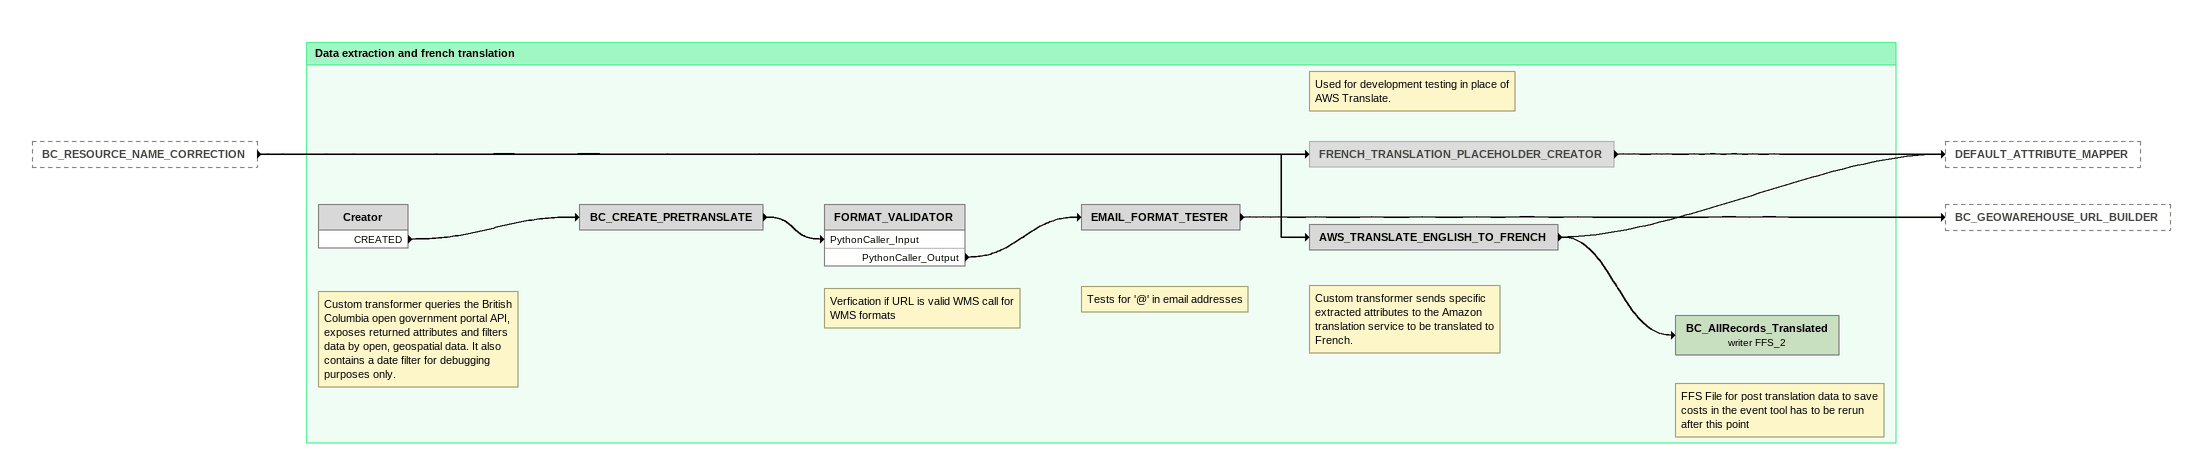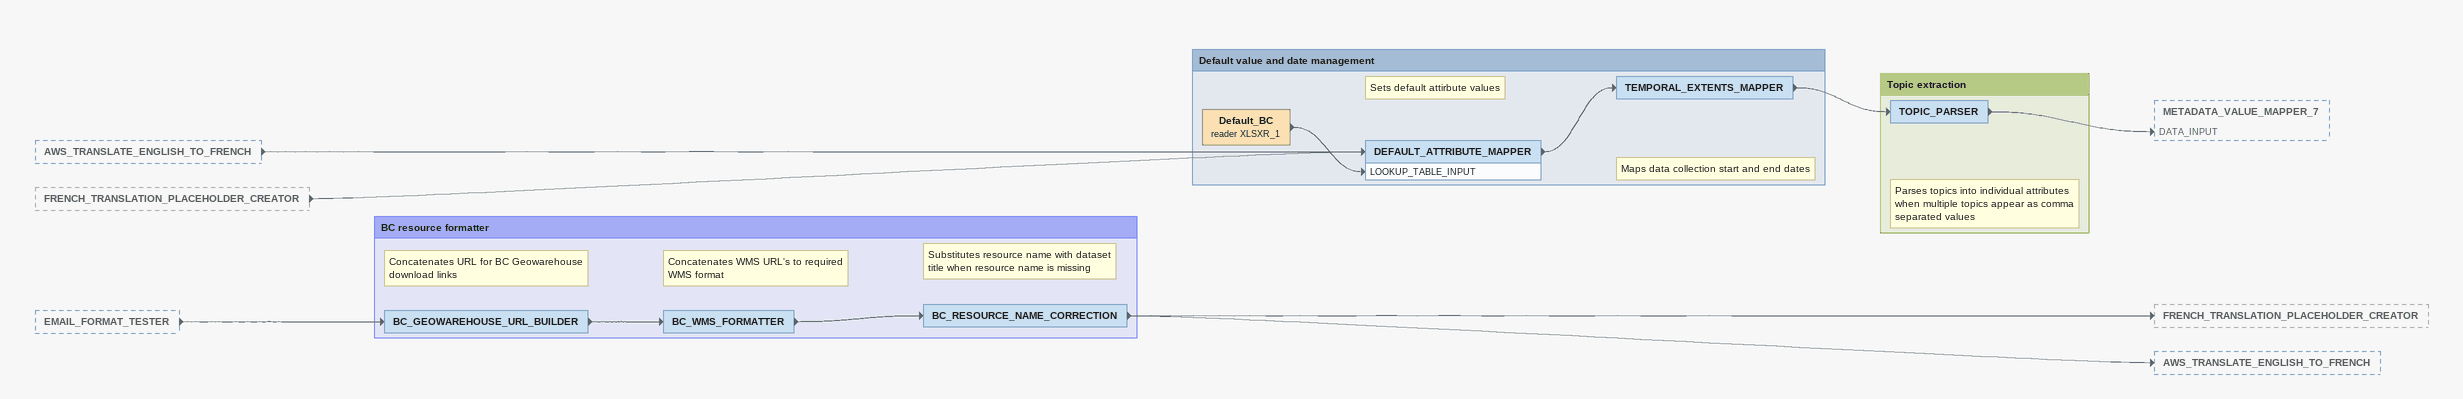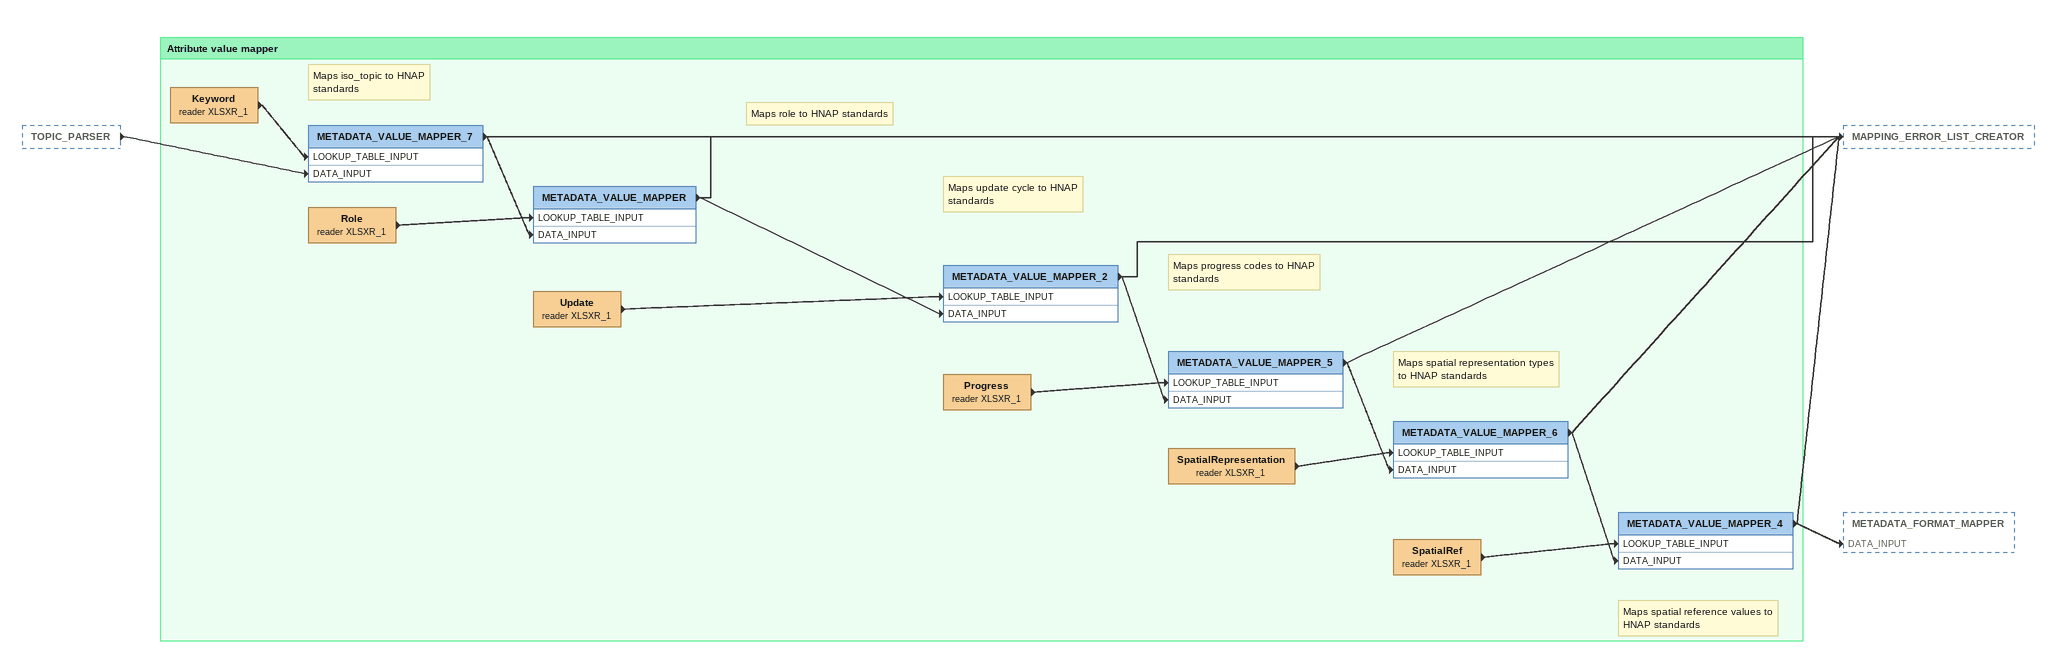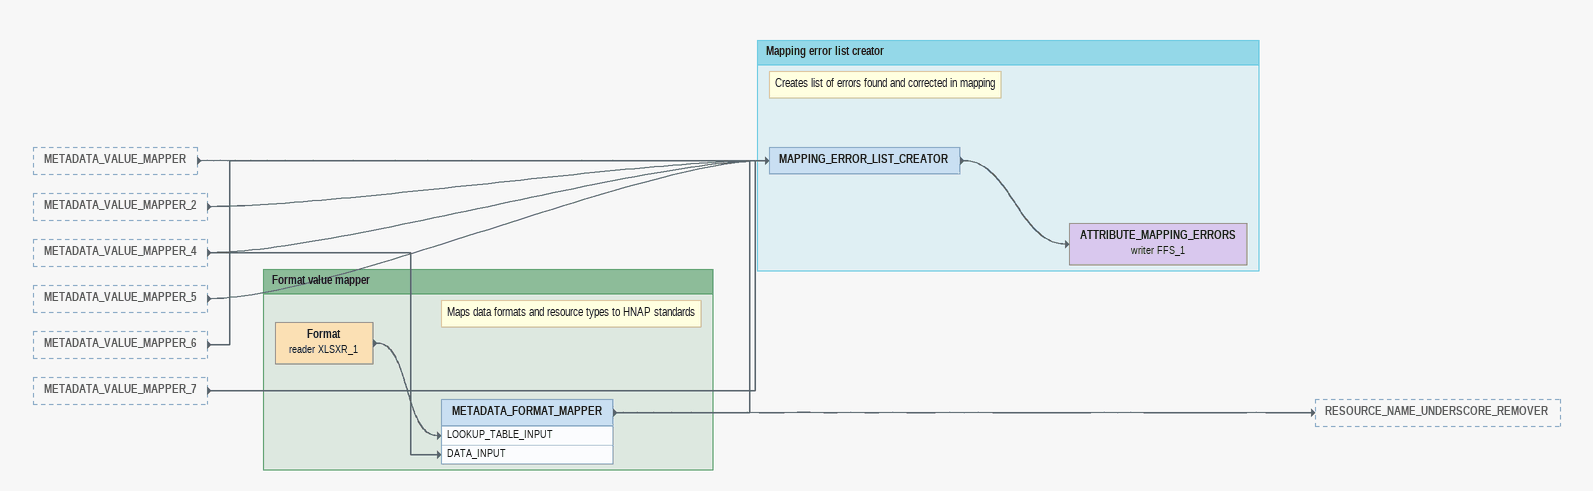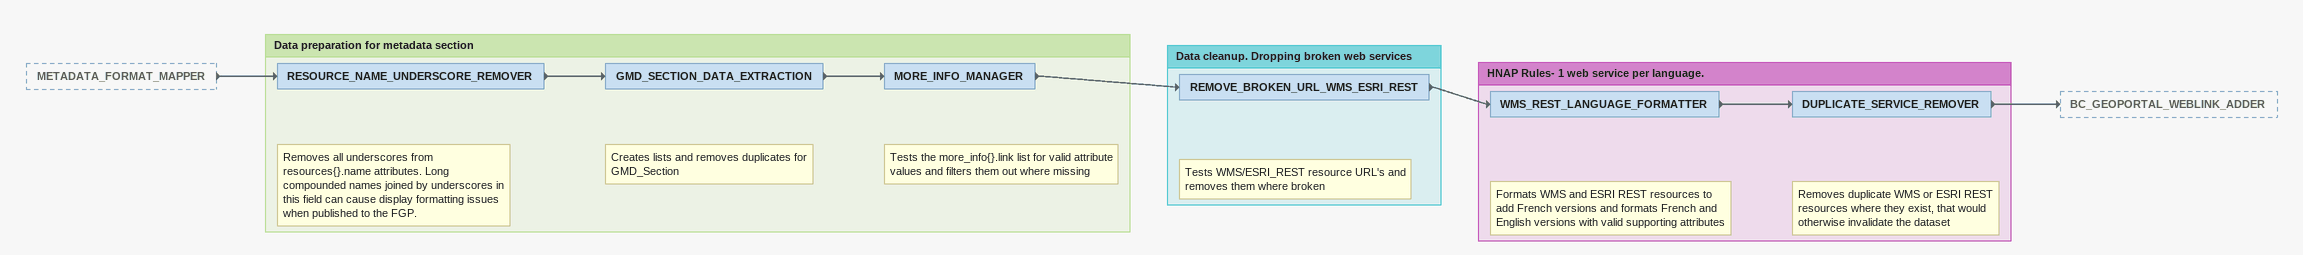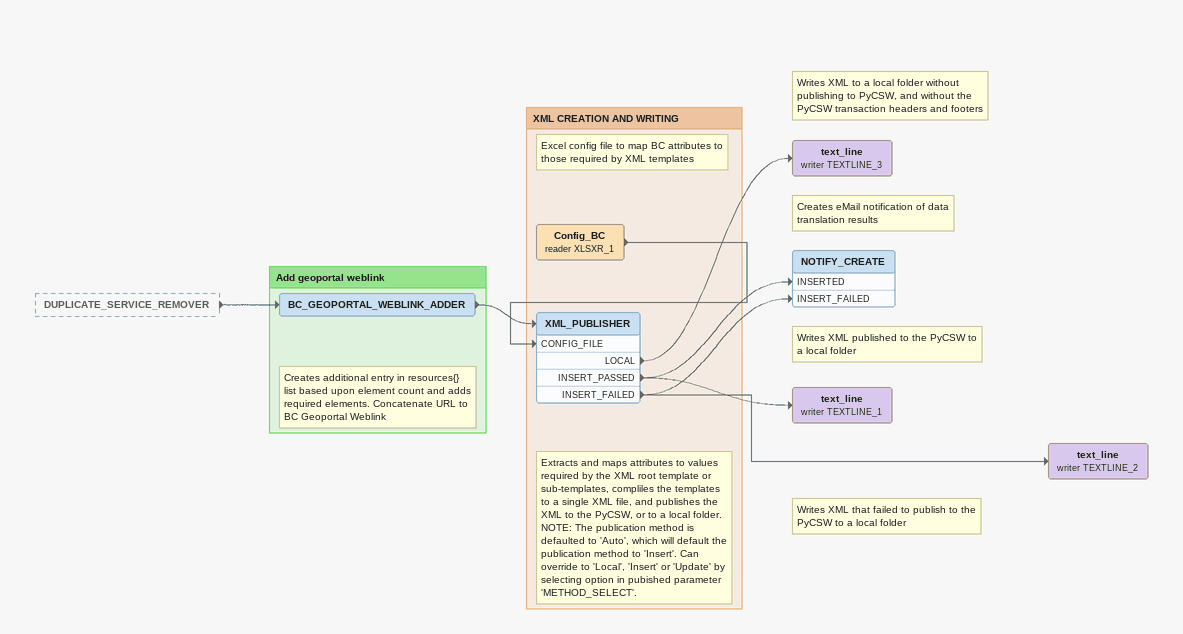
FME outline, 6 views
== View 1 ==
BC_RESOURCE_NAME_CORRECTION [outside]
    -> FRENCH_TRANSLATION_PLACEHOLDER_CREATOR
    -> AWS_TRANSLATE_ENGLISH_TO_FRENCH

Bookmark: Data extraction and french translation
Creator
    CREATED -> BC_CREATE_PRETRANSLATE
Note: Custom transformer queries the British Columbia open government portal API, exposes returned attributes and filters data by open, geospatial data. It also contains a date filter for debugging purposes only.
BC_CREATE_PRETRANSLATE
    -> FORMAT_VALIDATOR [PythonCaller_Input]
Note: Verfication if URL is valid WMS call for WMS formats
FORMAT_VALIDATOR
    PythonCaller_Output -> EMAIL_FORMAT_TESTER
Note: Tests for '@' in email addresses
EMAIL_FORMAT_TESTER
    -> BC_GEOWAREHOUSE_URL_BUILDER
Note: Used for development testing in place of AWS Translate.
FRENCH_TRANSLATION_PLACEHOLDER_CREATOR [off]
    -> DEFAULT_ATTRIBUTE_MAPPER
Note: Custom transformer sends specific extracted attributes to the Amazon translation service to be translated to French.
AWS_TRANSLATE_ENGLISH_TO_FRENCH
    -> BC_AllRecords_Translated (writer FFS_2)
    -> DEFAULT_ATTRIBUTE_MAPPER
Note: FFS File for post translation data to save costs in the event tool has to be rerun after this point
BC_AllRecords_Translated (writer FFS_2)

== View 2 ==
AWS_TRANSLATE_ENGLISH_TO_FRENCH [outside]
    -> DEFAULT_ATTRIBUTE_MAPPER
FRENCH_TRANSLATION_PLACEHOLDER_CREATOR [outside]
    -> DEFAULT_ATTRIBUTE_MAPPER
EMAIL_FORMAT_TESTER [outside]
    -> BC_GEOWAREHOUSE_URL_BUILDER

Bookmark: BC resource formatter
Note: Concatenates URL for BC Geowarehouse download links
BC_GEOWAREHOUSE_URL_BUILDER
    -> BC_WMS_FORMATTER
Note: Concatenates WMS URL's to required WMS format
BC_WMS_FORMATTER
    -> BC_RESOURCE_NAME_CORRECTION
Note: Substitutes resource name with dataset title when resource name is missing
BC_RESOURCE_NAME_CORRECTION
    -> FRENCH_TRANSLATION_PLACEHOLDER_CREATOR
    -> AWS_TRANSLATE_ENGLISH_TO_FRENCH

Bookmark: Default value and date management
Default_BC (reader XLSXR_1)
    -> DEFAULT_ATTRIBUTE_MAPPER [LOOKUP_TABLE_INPUT]
Note: Sets default attirbute values
DEFAULT_ATTRIBUTE_MAPPER
    -> TEMPORAL_EXTENTS_MAPPER
Note: Maps data collection start and end dates
TEMPORAL_EXTENTS_MAPPER
    -> TOPIC_PARSER

Bookmark: Topic extraction
Note: Parses topics into individual attributes when multiple topics appear as comma separated values
TOPIC_PARSER
    -> METADATA_VALUE_MAPPER_7 [DATA_INPUT]

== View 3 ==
TOPIC_PARSER [outside]
    -> METADATA_VALUE_MAPPER_7 [DATA_INPUT]

Bookmark: Attribute value mapper
Keyword (reader XLSXR_1)
    -> METADATA_VALUE_MAPPER_7 [LOOKUP_TABLE_INPUT]
Note: Maps iso_topic to HNAP standards
METADATA_VALUE_MAPPER_7
    -> METADATA_VALUE_MAPPER [DATA_INPUT]
    -> MAPPING_ERROR_LIST_CREATOR
Role (reader XLSXR_1)
    -> METADATA_VALUE_MAPPER [LOOKUP_TABLE_INPUT]
Note: Maps role to HNAP standards
METADATA_VALUE_MAPPER
    -> METADATA_VALUE_MAPPER_2 [DATA_INPUT]
    -> MAPPING_ERROR_LIST_CREATOR
Update (reader XLSXR_1)
    -> METADATA_VALUE_MAPPER_2 [LOOKUP_TABLE_INPUT]
Note: Maps update cycle to HNAP standards
METADATA_VALUE_MAPPER_2
    -> METADATA_VALUE_MAPPER_5 [DATA_INPUT]
    -> MAPPING_ERROR_LIST_CREATOR
Progress (reader XLSXR_1)
    -> METADATA_VALUE_MAPPER_5 [LOOKUP_TABLE_INPUT]
Note: Maps progress codes to HNAP standards
METADATA_VALUE_MAPPER_5
    -> METADATA_VALUE_MAPPER_6 [DATA_INPUT]
    -> MAPPING_ERROR_LIST_CREATOR
SpatialRepresentation (reader XLSXR_1)
    -> METADATA_VALUE_MAPPER_6 [LOOKUP_TABLE_INPUT]
Note: Maps spatial representation types to HNAP standards
METADATA_VALUE_MAPPER_6
    -> METADATA_VALUE_MAPPER_4 [DATA_INPUT]
    -> MAPPING_ERROR_LIST_CREATOR
SpatialRef (reader XLSXR_1)
    -> METADATA_VALUE_MAPPER_4 [LOOKUP_TABLE_INPUT]
Note: Maps spatial reference values to HNAP standards
METADATA_VALUE_MAPPER_4
    -> METADATA_FORMAT_MAPPER [DATA_INPUT]
    -> MAPPING_ERROR_LIST_CREATOR

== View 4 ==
METADATA_VALUE_MAPPER [outside]
    -> MAPPING_ERROR_LIST_CREATOR
METADATA_VALUE_MAPPER_2 [outside]
    -> MAPPING_ERROR_LIST_CREATOR
METADATA_VALUE_MAPPER_4 [outside]
    -> METADATA_FORMAT_MAPPER [DATA_INPUT]
    -> MAPPING_ERROR_LIST_CREATOR
METADATA_VALUE_MAPPER_5 [outside]
    -> MAPPING_ERROR_LIST_CREATOR
METADATA_VALUE_MAPPER_6 [outside]
    -> MAPPING_ERROR_LIST_CREATOR
METADATA_VALUE_MAPPER_7 [outside]
    -> MAPPING_ERROR_LIST_CREATOR

Bookmark: Format value mapper
Format (reader XLSXR_1)
    -> METADATA_FORMAT_MAPPER [LOOKUP_TABLE_INPUT]
Note: Maps data formats and resource types to HNAP standards
METADATA_FORMAT_MAPPER
    -> RESOURCE_NAME_UNDERSCORE_REMOVER
    -> MAPPING_ERROR_LIST_CREATOR

Bookmark: Mapping error list creator
Note: Creates list of errors found and corrected in mapping
MAPPING_ERROR_LIST_CREATOR
    -> ATTRIBUTE_MAPPING_ERRORS (writer FFS_1)
ATTRIBUTE_MAPPING_ERRORS (writer FFS_1)

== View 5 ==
METADATA_FORMAT_MAPPER [outside]
    -> RESOURCE_NAME_UNDERSCORE_REMOVER

Bookmark: Data preparation for metadata section
Note: Removes all underscores from resources{}.name attributes. Long compounded names joined by underscores in this field can cause display formatting issues when published to the FGP.
RESOURCE_NAME_UNDERSCORE_REMOVER
    -> GMD_SECTION_DATA_EXTRACTION
Note: Creates lists and removes duplicates for GMD_Section
GMD_SECTION_DATA_EXTRACTION
    -> MORE_INFO_MANAGER
Note: Tests the more_info{}.link list for valid attribute values and filters them out where missing
MORE_INFO_MANAGER
    -> REMOVE_BROKEN_URL_WMS_ESRI_REST

Bookmark: Data cleanup. Dropping broken web services
Note: Tests WMS/ESRI_REST resource URL's and removes them where broken
REMOVE_BROKEN_URL_WMS_ESRI_REST
    -> WMS_REST_LANGUAGE_FORMATTER

Bookmark: HNAP Rules- 1 web service per language.
Note: Formats WMS and ESRI REST resources to add French versions and formats French and English versions with valid supporting attributes
WMS_REST_LANGUAGE_FORMATTER
    -> DUPLICATE_SERVICE_REMOVER
Note: Removes duplicate WMS or ESRI REST resources where they exist, that would otherwise invalidate the dataset
DUPLICATE_SERVICE_REMOVER
    -> BC_GEOPORTAL_WEBLINK_ADDER

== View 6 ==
DUPLICATE_SERVICE_REMOVER [outside]
    -> BC_GEOPORTAL_WEBLINK_ADDER
Note: Writes XML to a local folder without publishing to PyCSW, and without the PyCSW transaction headers and footers
text_line (writer TEXTLINE_3)
Note: Creates eMail notification of data translation results
NOTIFY_CREATE
Note: Writes XML published to the PyCSW to a local folder
text_line (writer TEXTLINE_1)
Note: Writes XML that failed to publish to the PyCSW to a local folder
text_line (writer TEXTLINE_2)

Bookmark: Add geoportal weblink
Note: Creates additional entry in resources{} list based upon element count and adds required elements. Concatenate URL to BC Geoportal Weblink
BC_GEOPORTAL_WEBLINK_ADDER
    -> XML_PUBLISHER

Bookmark: XML CREATION AND WRITING
Note: Excel config file to map BC attributes to those required by XML templates
Config_BC (reader XLSXR_1)
    -> XML_PUBLISHER [CONFIG_FILE]
Note: Extracts and maps attributes to values required by the XML root template or sub-templates, compliles the templates to a single XML file, and publishes the XML to the PyCSW, or to a local folder. / NOTE: The publication method is defaulted to 'Auto', which will default the publication method to 'Insert'. Can override to 'Local', 'Insert' or 'Update' by selecting option in pubished parameter 'METHOD_SELECT'.
XML_PUBLISHER
    LOCAL -> text_line (writer TEXTLINE_3)
    INSERT_PASSED -> NOTIFY_CREATE [INSERTED]
    INSERT_PASSED -> text_line (writer TEXTLINE_1)
    INSERT_FAILED -> NOTIFY_CREATE [INSERT_FAILED]
    INSERT_FAILED -> text_line (writer TEXTLINE_2)
